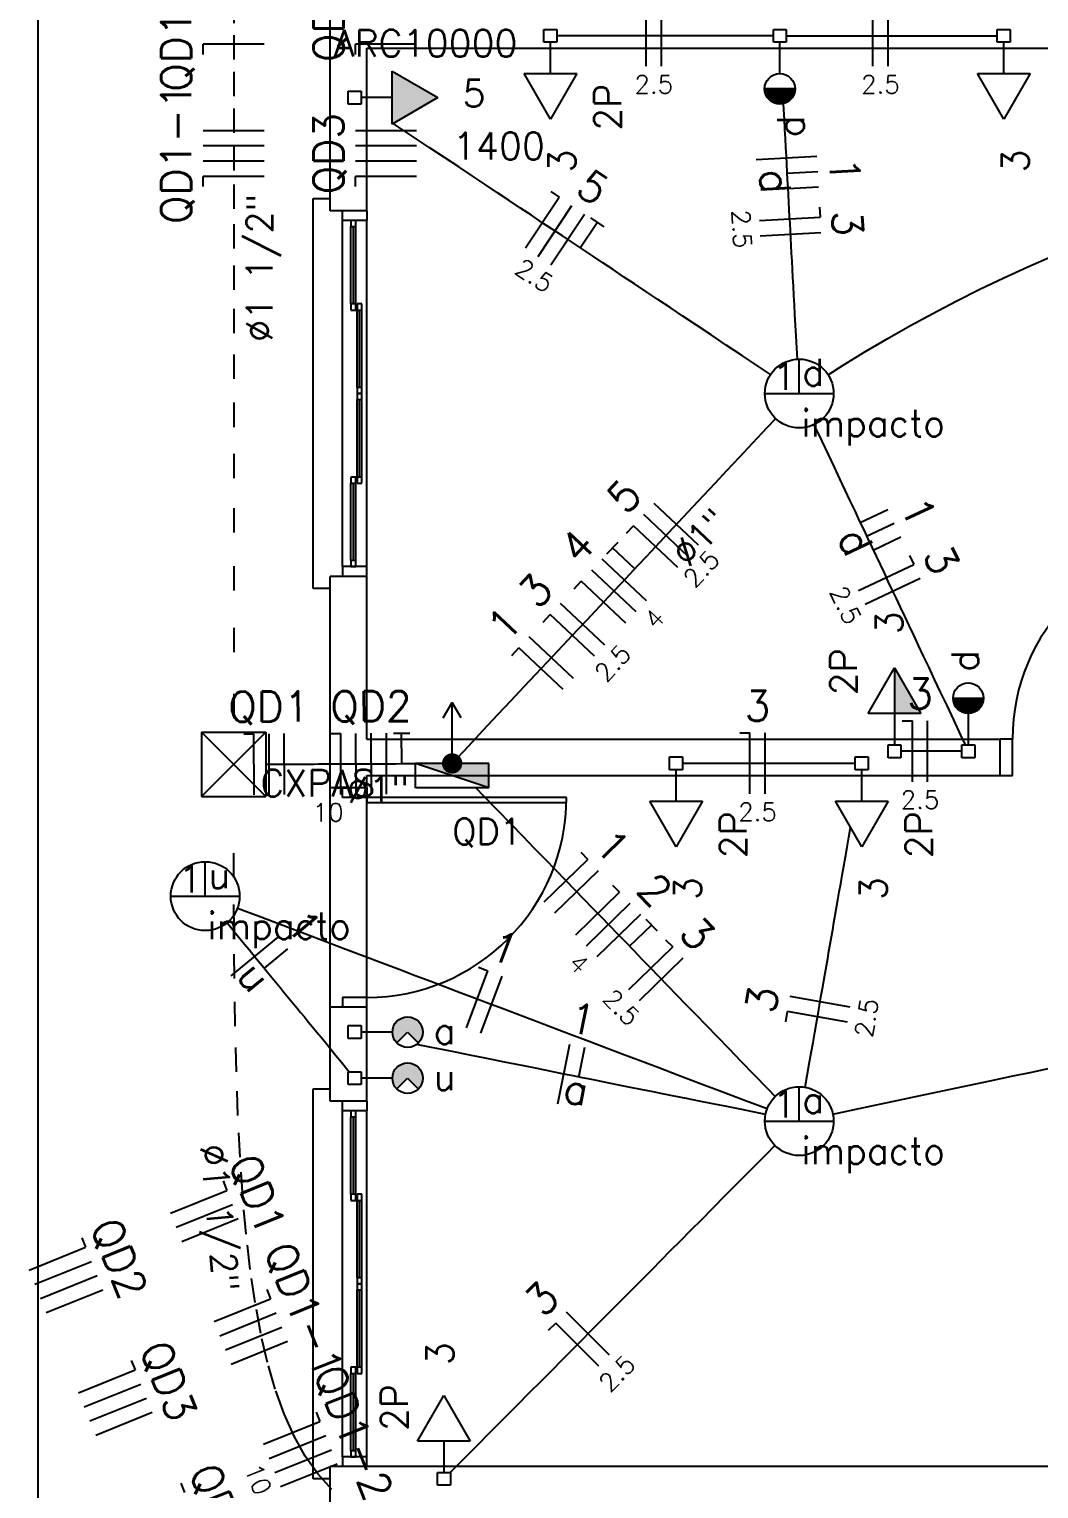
# Model space of a CAD drawing. Extents: x 241 to 398, y 106 to 179.
# Drawn here: x 325.06 to 329.21, y 108.72 to 114.71 of the extents above; entities that cross this region are included whole.
import ezdxf
from ezdxf.enums import TextEntityAlignment as Align

# ---------------------------------------------------------------- set-up
doc = ezdxf.new("R2010")
doc.units = 0
doc.linetypes.add('DOT', pattern=[0.25, 0, -0.25])
for name, color, linetype in [('ALVVISTA', 8, 'CONTINUOUS'), ('EL-CONDUTOS', 4, 'CONTINUOUS'), ('EL-FIOS', 9, 'CONTINUOUS'), ('EL-PONTOS', 9, 'CONTINUOUS'), ('EL-TEXTOS_CONDUTOS', 7, 'CONTINUOUS'), ('EL-TEXTOS_FIOS', 7, 'CONTINUOUS'), ('EL-TEXTOS_PONTOS', 5, 'CONTINUOUS'), ('P-SIMBOL', 5, 'CONTINUOUS')]:
    doc.layers.add(name, color=color, linetype=linetype)
doc.styles.add('ARIAL', font='romans.shx')

msp = doc.modelspace()

# ---------------------------------------------------------------- hatches: boundary and pattern name
at = {"layer": 'P-SIMBOL'}
for points in [[(326.5553, 114.3172), (326.7428, 114.4254), (326.5553, 114.5337)], [(328.0839, 114.4614), (328.1464, 114.4614), (328.1464, 114.3989), (328.1368, 114.3994), (328.1198, 114.4049), (328.1093, 114.4109), (328.1013, 114.4179), (328.0933, 114.4284), (328.0872, 114.4414), (328.0843, 114.4544), (328.0845, 114.4614)], [(328.2089, 114.4614), (328.1464, 114.4614), (328.1464, 114.3989), (328.1561, 114.3994), (328.1731, 114.4049), (328.1836, 114.4109), (328.1916, 114.4179), (328.1996, 114.4284), (328.2057, 114.4414), (328.2086, 114.4544), (328.2084, 114.4614)], [(328.6172, 111.8985), (328.6172, 112.086), (328.7255, 111.8985)], [(328.8574, 111.9615), (328.9199, 111.9615), (328.9199, 111.899), (328.9102, 111.8995), (328.8933, 111.905), (328.8828, 111.911), (328.8748, 111.918), (328.8668, 111.9285), (328.8606, 111.9415), (328.8578, 111.9545), (328.8579, 111.9615)], [(328.9824, 111.9615), (328.9199, 111.9615), (328.9199, 111.899), (328.9296, 111.8995), (328.9465, 111.905), (328.957, 111.911), (328.965, 111.918), (328.973, 111.9285), (328.9792, 111.9415), (328.982, 111.9545), (328.9819, 111.9615)], [(326.9517, 111.5941), (326.9517, 111.694), (326.6508, 111.694)], [(326.5744, 110.6356), (326.6184, 110.5916), (326.6189, 110.5916), (326.5754, 110.5471), (326.5729, 110.5491), (326.5678, 110.5556), (326.5624, 110.5656), (326.5588, 110.5736), (326.5568, 110.5836), (326.5568, 110.5981), (326.5599, 110.6121), (326.5644, 110.6231)], [(326.5744, 110.6356), (326.6184, 110.5916), (326.6189, 110.5916), (326.5754, 110.5471), (326.5729, 110.5491), (326.5678, 110.5556), (326.5624, 110.5656), (326.5588, 110.5736), (326.5568, 110.5836), (326.5568, 110.5981), (326.5599, 110.6121), (326.5644, 110.6231)], [(326.5739, 110.6349), (326.6178, 110.591), (326.6178, 110.5909), (326.6178, 110.5906), (326.6623, 110.6341), (326.6603, 110.6363), (326.6538, 110.6412), (326.6439, 110.6471), (326.6359, 110.6505), (326.6258, 110.6523), (326.6113, 110.6525), (326.5974, 110.6495), (326.5864, 110.6449), (326.5738, 110.6347)], [(326.6624, 110.6356), (326.6184, 110.5916), (326.6619, 110.5471), (326.6639, 110.5491), (326.6688, 110.5556), (326.6749, 110.5656), (326.6778, 110.5736), (326.6798, 110.5836), (326.6798, 110.5981), (326.6769, 110.6121), (326.6724, 110.6231)], [(326.6624, 110.6356), (326.6184, 110.5916), (326.6619, 110.5471), (326.6639, 110.5491), (326.6688, 110.5556), (326.6749, 110.5656), (326.6778, 110.5736), (326.6798, 110.5836), (326.6798, 110.5981), (326.6769, 110.6121), (326.6724, 110.6231)], [(326.5744, 110.4466), (326.6184, 110.4026), (326.6189, 110.4026), (326.5754, 110.3581), (326.5729, 110.3601), (326.5678, 110.3666), (326.5624, 110.3766), (326.5588, 110.3846), (326.5568, 110.3946), (326.5568, 110.4091), (326.5599, 110.4231), (326.5644, 110.4341)], [(326.5744, 110.4466), (326.6184, 110.4026), (326.6189, 110.4026), (326.5754, 110.3581), (326.5729, 110.3601), (326.5678, 110.3666), (326.5624, 110.3766), (326.5588, 110.3846), (326.5568, 110.3946), (326.5568, 110.4091), (326.5599, 110.4231), (326.5644, 110.4341)], [(326.5739, 110.446), (326.6178, 110.402), (326.6178, 110.4019), (326.6178, 110.4017), (326.6623, 110.4452), (326.6603, 110.4474), (326.6538, 110.4522), (326.6439, 110.4582), (326.6359, 110.4615), (326.6258, 110.4634), (326.6113, 110.4636), (326.5974, 110.4606), (326.5864, 110.4559), (326.5738, 110.4458)], [(326.6624, 110.4466), (326.6184, 110.4026), (326.6619, 110.3581), (326.6639, 110.3601), (326.6688, 110.3666), (326.6749, 110.3766), (326.6778, 110.3846), (326.6798, 110.3946), (326.6798, 110.4091), (326.6769, 110.4231), (326.6724, 110.4341)], [(326.6624, 110.4466), (326.6184, 110.4026), (326.6619, 110.3581), (326.6639, 110.3601), (326.6688, 110.3666), (326.6749, 110.3766), (326.6778, 110.3846), (326.6798, 110.3946), (326.6798, 110.4091), (326.6769, 110.4231), (326.6724, 110.4341)]]:
    msp.add_hatch(color=256, dxfattribs=at).paths.add_polyline_path(points)

# ---------------------------------------------------------------- linework, layer by layer
at = {"layer": 'ALVVISTA', "linetype": 'Continuous'}
msp.add_line((325.1008, 138.66), (325.1008, 108.659), dxfattribs=at)
at = {"layer": 'ALVVISTA'}
for p, q in [((326.3008, 114.704), (326.3008, 114.779)), ((326.3008, 113.9615), (326.3008, 114.704)), ((326.4508, 113.9615), (326.4508, 114.629)), ((326.4508, 114.629), (330.0013, 114.629)), ((326.2308, 112.4115), (326.2308, 114.0115)), ((326.2308, 114.0115), (326.3008, 114.0115)), ((326.4508, 113.9615), (326.3008, 113.9615)), ((326.3508, 113.9215), (326.3508, 113.9615)), ((326.4508, 113.9615), (326.4508, 113.9215)), ((326.3508, 112.5015), (326.3508, 113.9215)), ((326.4508, 113.9215), (326.3508, 113.9215)), ((326.3858, 113.9215), (326.3858, 113.8965)), ((326.4058, 113.9215), (326.3858, 113.9215)), ((326.4058, 113.8965), (326.4058, 113.9215)), ((326.4508, 112.5015), (326.4508, 113.9215)), ((326.3858, 113.8965), (326.4058, 113.8965)), ((326.3858, 113.579), (326.3858, 113.8965)), ((326.3958, 113.579), (326.3958, 113.8965)), ((326.4058, 113.579), (326.4058, 113.8965)), ((326.3858, 113.579), (326.3858, 113.554)), ((326.4058, 113.579), (326.3858, 113.579)), ((326.3858, 113.554), (326.4058, 113.554)), ((326.4058, 113.554), (326.4058, 113.579)), ((326.4108, 113.579), (326.4108, 113.554)), ((326.4308, 113.579), (326.4108, 113.579)), ((326.4108, 113.2365), (326.4108, 113.554)), ((326.4108, 113.554), (326.4308, 113.554)), ((326.4208, 113.2365), (326.4208, 113.554)), ((326.4308, 113.554), (326.4308, 113.579)), ((326.4308, 113.2365), (326.4308, 113.554)), ((326.4308, 113.2365), (326.4108, 113.2365)), ((326.4108, 113.2365), (326.4108, 113.2115)), ((326.4108, 113.2115), (326.4308, 113.2115)), ((326.4308, 113.2115), (326.4108, 113.2115)), ((326.4108, 113.2115), (326.4108, 113.1865)), ((326.4108, 113.1865), (326.4308, 113.1865)), ((326.4108, 112.869), (326.4108, 113.1865)), ((326.4208, 112.869), (326.4208, 113.1865)), ((326.4308, 113.2115), (326.4308, 113.2365)), ((326.4308, 113.1865), (326.4308, 113.2115)), ((326.4308, 112.869), (326.4308, 113.1865)), ((326.3858, 112.869), (326.3858, 112.844)), ((326.4058, 112.869), (326.3858, 112.869)), ((326.3858, 112.5265), (326.3858, 112.844)), ((326.3858, 112.844), (326.4058, 112.844)), ((326.3958, 112.5265), (326.3958, 112.844)), ((326.4058, 112.844), (326.4058, 112.869)), ((326.4058, 112.5265), (326.4058, 112.844)), ((326.4308, 112.869), (326.4108, 112.869)), ((326.4108, 112.869), (326.4108, 112.844)), ((326.4108, 112.844), (326.4308, 112.844)), ((326.4308, 112.844), (326.4308, 112.869)), ((326.3858, 112.5265), (326.3858, 112.5015)), ((326.4058, 112.5265), (326.3858, 112.5265)), ((326.4058, 112.5015), (326.4058, 112.5265)), ((326.3008, 111.719), (326.3008, 112.4615)), ((326.4508, 112.4615), (326.3008, 112.4615)), ((326.3508, 112.5015), (326.3508, 112.4615)), ((326.4508, 112.5015), (326.3508, 112.5015)), ((326.3858, 112.5015), (326.4058, 112.5015)), ((326.4508, 112.4615), (326.4508, 112.5015)), ((326.4508, 111.794), (326.4508, 112.4615)), ((326.3008, 112.4115), (326.2308, 112.4115)), ((326.4508, 111.794), (329.0513, 111.794)), ((329.1013, 111.794), (329.0513, 111.794)), ((329.0513, 111.644), (329.0513, 111.794)), ((329.1013, 111.644), (329.1013, 111.794)), ((326.3008, 111.594), (326.3008, 111.719)), ((326.4508, 111.644), (329.0513, 111.644)), ((326.4508, 111.594), (326.4508, 111.644)), ((329.0513, 111.644), (329.1013, 111.644)), ((326.3008, 110.694), (326.3008, 111.594)), ((326.3008, 111.594), (326.3008, 111.594)), ((326.4508, 111.594), (326.3008, 111.594)), ((326.3508, 111.554), (326.3508, 111.594)), ((326.4508, 111.594), (326.4508, 111.554)), ((326.4508, 111.554), (326.3508, 111.554)), ((326.4508, 110.734), (326.4508, 111.554)), ((327.2708, 111.554), (326.4508, 111.554)), ((326.4508, 111.554), (326.4508, 111.534)), ((326.4508, 111.534), (327.2708, 111.534)), ((327.2708, 111.534), (327.2708, 111.554)), ((326.3508, 110.734), (326.3508, 110.694)), ((326.4508, 110.734), (326.3508, 110.734)), ((326.4508, 110.694), (326.4508, 110.734)), ((326.3008, 110.309), (326.3008, 110.694)), ((326.3008, 110.694), (326.3008, 110.694)), ((326.4508, 110.694), (326.3008, 110.694)), ((326.4508, 110.309), (326.4508, 110.694)), ((326.2308, 108.759), (326.2308, 110.359)), ((326.2308, 110.359), (326.3008, 110.359)), ((326.4508, 110.309), (326.3008, 110.309)), ((326.3508, 110.269), (326.3508, 110.309)), ((326.4508, 110.309), (326.4508, 110.269)), ((326.3508, 108.849), (326.3508, 110.269)), ((326.4508, 110.269), (326.3508, 110.269)), ((326.3858, 110.269), (326.3858, 110.244)), ((326.4058, 110.269), (326.3858, 110.269)), ((326.4058, 110.244), (326.4058, 110.269)), ((326.4508, 108.849), (326.4508, 110.269)), ((326.3858, 109.9265), (326.3858, 110.244)), ((326.3858, 110.244), (326.4058, 110.244)), ((326.3958, 109.9265), (326.3958, 110.244)), ((326.4058, 109.9265), (326.4058, 110.244)), ((326.3858, 109.9265), (326.3858, 109.9015)), ((326.4058, 109.9265), (326.3858, 109.9265)), ((326.3858, 109.9015), (326.4058, 109.9015)), ((326.4058, 109.9015), (326.4058, 109.9265)), ((326.4108, 109.9265), (326.4108, 109.9015)), ((326.4308, 109.9265), (326.4108, 109.9265)), ((326.4108, 109.9015), (326.4308, 109.9015)), ((326.4108, 109.584), (326.4108, 109.9015)), ((326.4208, 109.584), (326.4208, 109.9015)), ((326.4308, 109.9015), (326.4308, 109.9265)), ((326.4308, 109.584), (326.4308, 109.9015)), ((326.4308, 109.584), (326.4108, 109.584)), ((326.4108, 109.584), (326.4108, 109.559)), ((326.4108, 109.559), (326.4308, 109.559)), ((326.4108, 109.559), (326.4108, 109.534)), ((326.4308, 109.559), (326.4108, 109.559)), ((326.4108, 109.2165), (326.4108, 109.534)), ((326.4108, 109.534), (326.4308, 109.534)), ((326.4208, 109.2165), (326.4208, 109.534)), ((326.4308, 109.559), (326.4308, 109.584)), ((326.4308, 109.534), (326.4308, 109.559)), ((326.4308, 109.2165), (326.4308, 109.534)), ((326.3858, 109.2165), (326.3858, 109.1915)), ((326.4058, 109.2165), (326.3858, 109.2165)), ((326.3858, 108.874), (326.3858, 109.1915)), ((326.3858, 109.1915), (326.4058, 109.1915)), ((326.3958, 108.874), (326.3958, 109.1915)), ((326.4058, 109.1915), (326.4058, 109.2165)), ((326.4058, 108.874), (326.4058, 109.1915)), ((326.4308, 109.2165), (326.4108, 109.2165)), ((326.4108, 109.2165), (326.4108, 109.1915)), ((326.4108, 109.1915), (326.4308, 109.1915)), ((326.4308, 109.1915), (326.4308, 109.2165)), ((326.3858, 108.874), (326.3858, 108.849)), ((326.4058, 108.874), (326.3858, 108.874)), ((326.4058, 108.849), (326.4058, 108.874)), ((326.4508, 108.809), (326.3008, 108.809)), ((326.3008, 108.659), (326.3008, 108.809)), ((326.3508, 108.849), (326.3508, 108.809)), ((326.4508, 108.849), (326.3508, 108.849)), ((326.3858, 108.849), (326.4058, 108.849)), ((326.4508, 108.809), (326.4508, 108.849)), ((330.0013, 108.809), (326.4508, 108.809)), ((326.4508, 108.809), (326.4508, 108.809)), ((326.3008, 108.759), (326.2308, 108.759))]:
    msp.add_line(p, q, dxfattribs=at)
for centre, radius, start, end in [((329.9013, 111.794), 0.8, 90, 180), ((326.4508, 111.554), 0.82, 270, 0)]:
    msp.add_arc(centre, radius, start, end, dxfattribs=at)
at = {"layer": 'EL-CONDUTOS'}
for p, q in [((326.7637, 111.8815), (326.8012, 111.944)), ((326.8387, 111.8815), (326.8012, 111.944)), ((326.8012, 111.694), (326.8012, 111.944)), ((326.8012, 111.694), (326.8012, 111.694))]:
    msp.add_line(p, q, dxfattribs=at)
at = {"layer": 'EL-CONDUTOS', "linetype": 'DOT'}
for points in [[(325.9044, 114.8316), (325.9044, 114.6818), (325.9044, 114.532), (325.9044, 114.3809), (325.9044, 114.2271), (325.9044, 114.0693), (325.9044, 113.9062), (325.9044, 113.7365), (325.9044, 113.5588), (325.9044, 113.3717), (325.9044, 113.1741), (325.9044, 112.9644), (325.9044, 112.7415), (325.9044, 112.5039), (325.9044, 112.2504), (325.9044, 111.9796), (325.9044, 111.8227)], [(326.0369, 111.6908), (326.0539, 111.6909), (326.0801, 111.691), (326.105, 111.6911), (326.1289, 111.6912), (326.1516, 111.6913), (326.1735, 111.6914), (326.1944, 111.6914), (326.2146, 111.6915), (326.2341, 111.6916), (326.253, 111.6917), (326.2714, 111.6918), (326.2893, 111.6918), (326.307, 111.6919), (326.3244, 111.692), (326.3416, 111.6921), (326.3588, 111.6921), (326.376, 111.6922), (326.3934, 111.6923), (326.4109, 111.6923), (326.4288, 111.6924), (326.447, 111.6925), (326.4658, 111.6926), (326.4851, 111.6926), (326.505, 111.6927), (326.5257, 111.6928), (326.5473, 111.6929), (326.5698, 111.693), (326.5933, 111.6931), (326.6179, 111.6932), (326.6508, 111.6933)], [(326.3073, 108.715), (326.2501, 108.7788), (326.1985, 108.8519), (326.1523, 108.9343), (326.1113, 109.0259), (326.075, 109.1265), (326.0433, 109.2361), (326.0157, 109.3547), (325.9921, 109.4821), (325.9721, 109.6183), (325.9553, 109.7632), (325.9416, 109.9167), (325.9306, 110.0788), (325.9221, 110.2493), (325.9156, 110.4283), (325.9109, 110.6155), (325.9078, 110.811), (325.9059, 111.0146), (325.9049, 111.2263), (325.9045, 111.5577)]]:
    msp.add_lwpolyline(points, dxfattribs=at)
at = {"layer": 'EL-CONDUTOS', "linetype": 'Continuous'}
for points in [[(328.1199, 114.679), (328.061, 114.679), (328.0235, 114.679), (327.9883, 114.679), (327.955, 114.679), (327.9237, 114.679), (327.894, 114.679), (327.8659, 114.679), (327.8391, 114.679), (327.8136, 114.679), (327.789, 114.679), (327.7653, 114.679), (327.7423, 114.679), (327.7198, 114.679), (327.6976, 114.679), (327.6756, 114.679), (327.6536, 114.679), (327.6314, 114.679), (327.6089, 114.679), (327.5859, 114.679), (327.5622, 114.679), (327.5377, 114.679), (327.5121, 114.679), (327.4853, 114.679), (327.4572, 114.679), (327.4275, 114.679), (327.3962, 114.679), (327.3629, 114.679), (327.3277, 114.679), (327.2902, 114.679), (327.2313, 114.679)], [(328.1729, 114.679), (328.2298, 114.679), (328.2664, 114.679), (328.3008, 114.679), (328.3333, 114.679), (328.3639, 114.679), (328.3928, 114.679), (328.4203, 114.679), (328.4464, 114.679), (328.4714, 114.679), (328.4953, 114.679), (328.5185, 114.679), (328.5409, 114.679), (328.5629, 114.679), (328.5846, 114.679), (328.606, 114.679), (328.6275, 114.679), (328.6491, 114.679), (328.6711, 114.679), (328.6936, 114.679), (328.7167, 114.679), (328.7407, 114.679), (328.7657, 114.679), (328.7918, 114.679), (328.8192, 114.679), (328.8482, 114.679), (328.8788, 114.679), (328.9112, 114.679), (328.9457, 114.679), (328.9823, 114.679), (329.0391, 114.679)], [(328.2184, 113.3525), (328.2159, 113.3989), (328.2133, 113.4465), (328.2109, 113.4916), (328.2085, 113.5345), (328.2063, 113.5754), (328.2042, 113.6144), (328.2022, 113.6517), (328.2002, 113.6875), (328.1984, 113.7218), (328.1966, 113.755), (328.1948, 113.7871), (328.1931, 113.8183), (328.1915, 113.8489), (328.1898, 113.8789), (328.1882, 113.9085), (328.1866, 113.9379), (328.185, 113.9672), (328.1834, 113.9967), (328.1818, 114.0265), (328.1802, 114.0567), (328.1785, 114.0876), (328.1768, 114.1193), (328.175, 114.1519), (328.1732, 114.1856), (328.1713, 114.2207), (328.1693, 114.2572), (328.1672, 114.2953), (328.1651, 114.3352), (328.1628, 114.3771), (328.1614, 114.4008)], [(328.1085, 113.2897), (328.0632, 113.3198), (327.9929, 113.3665), (327.9266, 113.4106), (327.8641, 113.4522), (327.8049, 113.4916), (327.7489, 113.5289), (327.6957, 113.5642), (327.645, 113.5979), (327.5966, 113.6302), (327.5501, 113.6611), (327.5052, 113.6909), (327.4617, 113.7199), (327.4192, 113.7481), (327.3775, 113.7758), (327.3363, 113.8033), (327.2952, 113.8306), (327.254, 113.858), (327.2123, 113.8857), (327.17, 113.9139), (327.1266, 113.9427), (327.0819, 113.9725), (327.0356, 114.0033), (326.9874, 114.0353), (326.937, 114.0689), (326.8841, 114.104), (326.8284, 114.1411), (326.7696, 114.1802), (326.7074, 114.2215), (326.6416, 114.2653), (326.5598, 114.3198)], [(328.3443, 113.2887), (328.4063, 113.328), (328.4954, 113.3824), (328.5865, 113.4361), (328.6795, 113.4888), (328.7741, 113.5403), (328.8701, 113.5905), (328.9673, 113.6392), (329.0655, 113.6863), (329.1644, 113.7315), (329.2639, 113.7746)], [(326.8013, 111.694), (326.8679, 111.765), (326.9305, 111.8316), (326.9891, 111.8941), (327.0442, 111.9528), (327.096, 112.008), (327.1448, 112.0599), (327.1909, 112.109), (327.2346, 112.1555), (327.276, 112.1997), (327.3157, 112.2419), (327.3537, 112.2824), (327.3905, 112.3215), (327.4262, 112.3596), (327.4612, 112.3969), (327.4958, 112.4337), (327.5303, 112.4704), (327.5649, 112.5073), (327.5999, 112.5445), (327.6356, 112.5826), (327.6723, 112.6217), (327.7103, 112.6622), (327.7499, 112.7043), (327.7913, 112.7484), (327.8348, 112.7948), (327.8808, 112.8438), (327.9295, 112.8956), (327.9812, 112.9507), (328.0362, 113.0092), (328.0947, 113.0716), (328.1294, 113.1085)], [(328.2865, 113.0838), (328.3185, 113.0159), (328.3444, 112.9612), (328.3688, 112.9096), (328.3918, 112.8609), (328.4136, 112.8149), (328.4342, 112.7712), (328.4539, 112.7297), (328.4727, 112.6899), (328.4907, 112.6518), (328.5081, 112.6149), (328.5251, 112.5791), (328.5416, 112.5441), (328.5579, 112.5095), (328.5741, 112.4753), (328.5904, 112.441), (328.6067, 112.4064), (328.6233, 112.3713), (328.6403, 112.3353), (328.6578, 112.2983), (328.676, 112.2599), (328.6949, 112.22), (328.7146, 112.1781), (328.7354, 112.1341), (328.7574, 112.0877), (328.7806, 112.0386), (328.8052, 111.9866), (328.8313, 111.9314), (328.859, 111.8728), (328.8885, 111.8104), (328.9073, 111.7705)], [(328.8934, 111.744), (328.8804, 111.744), (328.8699, 111.744), (328.8599, 111.744), (328.8504, 111.744), (328.8414, 111.744), (328.8329, 111.744), (328.8248, 111.744), (328.817, 111.744), (328.8095, 111.744), (328.8023, 111.744), (328.7953, 111.744), (328.7884, 111.744), (328.7817, 111.744), (328.7751, 111.744), (328.7686, 111.744), (328.762, 111.744), (328.7554, 111.744), (328.7487, 111.744), (328.7419, 111.744), (328.7349, 111.744), (328.7276, 111.744), (328.7202, 111.744), (328.7124, 111.744), (328.7042, 111.744), (328.6957, 111.744), (328.6867, 111.744), (328.6773, 111.744), (328.6673, 111.744), (328.6567, 111.744), (328.6437, 111.744)], [(328.4562, 111.694), (328.4136, 111.694), (328.3832, 111.694), (328.3547, 111.694), (328.3278, 111.694), (328.3024, 111.694), (328.2784, 111.694), (328.2556, 111.694), (328.234, 111.694), (328.2133, 111.694), (328.1934, 111.694), (328.1742, 111.694), (328.1556, 111.694), (328.1373, 111.694), (328.1194, 111.694), (328.1016, 111.694), (328.0838, 111.694), (328.0658, 111.694), (328.0476, 111.694), (328.029, 111.694), (328.0098, 111.694), (327.9899, 111.694), (327.9692, 111.694), (327.9475, 111.694), (327.9248, 111.694), (327.9008, 111.694), (327.8754, 111.694), (327.8485, 111.694), (327.8199, 111.694), (327.7896, 111.694), (327.747, 111.694)], [(326.8983, 111.5941), (326.9305, 111.5609), (326.9872, 111.5024), (327.0406, 111.4475), (327.0908, 111.3957), (327.1383, 111.3468), (327.1832, 111.3006), (327.2257, 111.2568), (327.2662, 111.2151), (327.3049, 111.1752), (327.3421, 111.1369), (327.3779, 111.1), (327.4128, 111.0641), (327.4468, 111.0291), (327.4804, 110.9945), (327.5137, 110.9602), (327.5469, 110.9259), (327.5805, 110.8914), (327.6145, 110.8563), (327.6494, 110.8204), (327.6852, 110.7835), (327.7224, 110.7452), (327.7611, 110.7054), (327.8016, 110.6637), (327.8441, 110.6198), (327.889, 110.5736), (327.9365, 110.5247), (327.9867, 110.473), (328.0401, 110.418), (328.0968, 110.3596), (328.1277, 110.3278)], [(328.2504, 110.3656), (328.2589, 110.4139), (328.2672, 110.4615), (328.2751, 110.5066), (328.2826, 110.5495), (328.2897, 110.5904), (328.2965, 110.6294), (328.3031, 110.6667), (328.3093, 110.7025), (328.3153, 110.7368), (328.3211, 110.77), (328.3267, 110.8021), (328.3322, 110.8333), (328.3375, 110.8639), (328.3428, 110.8939), (328.348, 110.9235), (328.3531, 110.9529), (328.3582, 110.9822), (328.3634, 111.0117), (328.3686, 111.0415), (328.3739, 111.0717), (328.3793, 111.1026), (328.3848, 111.1343), (328.3905, 111.1669), (328.3964, 111.2006), (328.4026, 111.2357), (328.409, 111.2722), (328.4156, 111.3103), (328.4226, 111.3502), (328.4299, 111.3921), (328.4369, 111.4313)], [(328.094, 110.2765), (328.0049, 110.3102), (327.9078, 110.3469), (327.8165, 110.3815), (327.7304, 110.414), (327.6492, 110.4448), (327.5724, 110.4738), (327.4996, 110.5014), (327.4303, 110.5276), (327.364, 110.5527), (327.3005, 110.5768), (327.2391, 110.6), (327.1795, 110.6225), (327.1212, 110.6446), (327.0637, 110.6663), (327.0068, 110.6879), (326.9498, 110.7095), (326.8924, 110.7312), (326.8341, 110.7532), (326.7745, 110.7758), (326.7131, 110.799), (326.6495, 110.8231), (326.5833, 110.8482), (326.514, 110.8744), (326.4411, 110.902), (326.3643, 110.931), (326.2831, 110.9618), (326.1971, 110.9943), (326.1057, 111.0289), (326.0087, 111.0656), (325.9196, 111.0993)], [(325.8771, 111.0402), (325.8921, 111.022), (325.9121, 110.9976), (325.9311, 110.9744), (325.9492, 110.9525), (325.9664, 110.9316), (325.9827, 110.9116), (325.9984, 110.8925), (326.0135, 110.8742), (326.0281, 110.8565), (326.0422, 110.8393), (326.056, 110.8225), (326.0695, 110.806), (326.0829, 110.7897), (326.0962, 110.7735), (326.1095, 110.7573), (326.1229, 110.741), (326.1365, 110.7244), (326.1504, 110.7075), (326.1647, 110.6902), (326.1794, 110.6723), (326.1946, 110.6537), (326.2105, 110.6344), (326.2271, 110.6141), (326.2446, 110.5929), (326.2629, 110.5706), (326.2822, 110.5471), (326.3026, 110.5223), (326.3242, 110.496), (326.347, 110.4682), (326.3789, 110.4292)], [(328.0876, 110.2542), (327.9904, 110.2736), (327.929, 110.2859), (327.8708, 110.2975), (327.8156, 110.3086), (327.7631, 110.3191), (327.7131, 110.3291), (327.6654, 110.3387), (327.6196, 110.3478), (327.5757, 110.3566), (327.5333, 110.3651), (327.4922, 110.3733), (327.4522, 110.3813), (327.413, 110.3891), (327.3744, 110.3969), (327.3363, 110.4045), (327.2982, 110.4121), (327.2601, 110.4197), (327.2216, 110.4274), (327.1826, 110.4352), (327.1428, 110.4432), (327.1019, 110.4514), (327.0598, 110.4598), (327.0162, 110.4685), (326.9708, 110.4776), (326.9235, 110.4871), (326.874, 110.497), (326.822, 110.5074), (326.7673, 110.5183), (326.7098, 110.5298), (326.6549, 110.5409)], [(328.3643, 110.2556), (328.4914, 110.2825), (328.6078, 110.3071), (328.7174, 110.3302), (328.8206, 110.352), (328.9181, 110.3725), (329.0102, 110.392), (329.0975, 110.4104), (329.1807, 110.428), (329.2601, 110.4447)], [(326.7941, 108.7856), (326.8359, 108.8277), (326.8999, 108.8921), (326.96, 108.9525), (327.0164, 109.0093), (327.0694, 109.0626), (327.1193, 109.1129), (327.1665, 109.1603), (327.2112, 109.2053), (327.2536, 109.248), (327.2942, 109.2888), (327.3331, 109.328), (327.3707, 109.3658), (327.4073, 109.4027), (327.4432, 109.4387), (327.4786, 109.4744), (327.5139, 109.5098), (327.5493, 109.5455), (327.5851, 109.5815), (327.6217, 109.6183), (327.6592, 109.6561), (327.6981, 109.6953), (327.7386, 109.736), (327.781, 109.7787), (327.8256, 109.8235), (327.8727, 109.8709), (327.9225, 109.921), (327.9754, 109.9743), (328.0317, 110.0309), (328.0916, 110.0912), (328.1265, 110.1263)]]:
    msp.add_lwpolyline(points, dxfattribs=at)
at = {"layer": 'EL-CONDUTOS', "const_width": 0.0417}
msp.add_lwpolyline([(326.7804, 111.694, 1), (326.8221, 111.694, 1)], format="xyb", close=True, dxfattribs=at)
at = {"layer": 'EL-FIOS'}
for p, q in [((327.5978, 114.554), (327.5978, 114.804)), ((327.6603, 114.554), (327.6603, 114.804)), ((328.5282, 114.554), (328.5282, 114.804)), ((328.5907, 114.554), (328.5907, 114.804)), ((325.7794, 114.6029), (325.7794, 114.6446)), ((326.0294, 114.6446), (325.7794, 114.6446)), ((326.6544, 114.6446), (326.4044, 114.6446)), ((326.4044, 114.6029), (326.4044, 114.6446)), ((326.0294, 114.2898), (325.7794, 114.2898)), ((326.6544, 114.2898), (326.4044, 114.2898)), ((326.0294, 114.2273), (325.7794, 114.2273)), ((326.6544, 114.2273), (326.4044, 114.2273)), ((326.0294, 114.1648), (325.7794, 114.1648)), ((326.6544, 114.1648), (326.4044, 114.1648)), ((328.0488, 114.1713), (328.2984, 114.1848)), ((325.7794, 114.0606), (325.7794, 114.1023)), ((326.0294, 114.1023), (325.7794, 114.1023)), ((326.6544, 114.1023), (326.4044, 114.1023)), ((326.4044, 114.0606), (326.4044, 114.1023)), ((328.177, 114.1156), (328.3018, 114.1224)), ((327.1019, 113.809), (327.2404, 114.0172)), ((327.2057, 114.0403), (327.2404, 114.0172)), ((328.1804, 114.0532), (328.3052, 114.06)), ((327.154, 113.7744), (327.2924, 113.9826)), ((328.3097, 113.9768), (328.312, 113.9352)), ((327.206, 113.7398), (327.3444, 113.948)), ((327.3273, 113.8093), (327.3965, 113.9133)), ((327.3687, 113.9318), (327.4242, 113.8949)), ((328.0623, 113.9216), (328.312, 113.9352)), ((328.0657, 113.8592), (328.3154, 113.8728)), ((327.8131, 112.589), (327.6308, 112.7601)), ((327.7703, 112.5435), (327.5881, 112.7146)), ((328.4761, 112.6827), (328.5891, 112.7361)), ((327.5168, 112.6386), (327.5453, 112.669)), ((327.7275, 112.4979), (327.5453, 112.669)), ((328.5028, 112.6262), (328.6158, 112.6796)), ((327.4369, 112.5536), (327.4825, 112.6022)), ((328.5295, 112.5696), (328.6425, 112.6231)), ((327.5992, 112.3612), (327.4169, 112.5323)), ((327.5508, 112.4923), (327.4597, 112.5779)), ((328.6781, 112.5477), (328.696, 112.5101)), ((327.5564, 112.3156), (327.3742, 112.4868)), ((328.4699, 112.4032), (328.696, 112.5101)), ((327.3028, 112.4108), (327.3314, 112.4412)), ((327.5136, 112.2701), (327.3314, 112.4412)), ((328.4967, 112.3467), (328.7227, 112.4536)), ((327.4281, 112.1789), (327.2458, 112.3501)), ((327.1745, 112.2741), (327.203, 112.3045)), ((327.3853, 112.1334), (327.203, 112.3045)), ((327.0462, 112.1374), (327.0747, 112.1678)), ((327.2569, 111.9967), (327.0747, 112.1678)), ((327.2997, 112.0423), (327.1175, 112.2134)), ((328.6491, 111.869), (328.6907, 111.869)), ((328.6907, 111.619), (328.6907, 111.869)), ((328.7532, 111.619), (328.7532, 111.869)), ((325.9455, 111.8154), (325.9871, 111.8156)), ((325.9882, 111.5656), (325.9871, 111.8156)), ((326.0507, 111.5658), (326.0496, 111.8158)), ((326.1132, 111.5661), (326.1121, 111.8161)), ((326.3021, 111.8169), (326.3438, 111.8171)), ((326.3448, 111.5671), (326.3438, 111.8171)), ((326.4073, 111.5673), (326.4063, 111.8173)), ((326.4698, 111.5676), (326.4688, 111.8176)), ((326.5323, 111.5678), (326.5313, 111.8178)), ((326.5605, 111.818), (326.6271, 111.8182)), ((326.5943, 111.6931), (326.5938, 111.8181)), ((327.9821, 111.819), (328.0237, 111.819)), ((328.0237, 111.569), (328.0237, 111.819)), ((328.0862, 111.569), (328.0862, 111.819)), ((327.3292, 111.3296), (327.3582, 111.2997)), ((327.1789, 111.1256), (327.3582, 111.2997)), ((327.2224, 111.0807), (327.4018, 111.2549)), ((327.3095, 110.991), (327.4889, 111.1652)), ((327.4598, 111.1951), (327.4889, 111.1652)), ((327.353, 110.9462), (327.5324, 111.1203)), ((327.3966, 110.9014), (327.5759, 111.0755)), ((327.5298, 110.9436), (327.6195, 111.0307)), ((327.5963, 111.0546), (327.6427, 111.0067)), ((325.8942, 110.8225), (326.0874, 110.9812)), ((327.6775, 110.9709), (327.7065, 110.941)), ((326.0304, 110.8536), (326.127, 110.9329)), ((327.5272, 110.7668), (327.7065, 110.941)), ((326.8599, 110.6098), (326.9484, 110.8436)), ((326.9095, 110.8584), (326.9484, 110.8436)), ((327.5707, 110.722), (327.7501, 110.8961)), ((326.9184, 110.5877), (327.0069, 110.8215)), ((328.4347, 110.6941), (328.1885, 110.7371)), ((328.1705, 110.6345), (328.1777, 110.6756)), ((328.424, 110.6325), (328.1777, 110.6756)), ((327.2353, 110.2972), (327.2843, 110.5424)), ((327.3211, 110.4075), (327.3456, 110.5301)), ((325.8608, 109.9811), (325.8764, 109.9424)), ((325.6446, 109.8489), (325.8764, 109.9424)), ((325.6679, 109.791), (325.8998, 109.8845)), ((325.6913, 109.733), (325.9232, 109.8265)), ((325.0649, 109.6152), (325.2968, 109.7087)), ((325.2812, 109.7473), (325.2968, 109.7087)), ((325.0883, 109.5572), (325.3202, 109.6507)), ((325.1117, 109.4993), (325.3435, 109.5928)), ((325.135, 109.4413), (325.3669, 109.5348)), ((326.0403, 109.5361), (326.0559, 109.4974)), ((325.824, 109.4039), (326.0559, 109.4974)), ((325.8474, 109.346), (326.0793, 109.4395)), ((327.4477, 109.2659), (327.2704, 109.4422)), ((325.8708, 109.288), (326.1026, 109.3815)), ((327.1969, 109.3683), (327.2263, 109.3978)), ((327.4036, 109.2216), (327.2263, 109.3978)), ((325.8942, 109.23), (326.126, 109.3235)), ((325.484, 109.2444), (325.4996, 109.2057)), ((325.2678, 109.1122), (325.4996, 109.2057)), ((325.2911, 109.0542), (325.523, 109.1477)), ((325.3145, 108.9963), (325.5464, 109.0898)), ((325.3379, 108.9383), (325.5697, 109.0318)), ((326.0269, 108.9009), (326.2587, 108.9944)), ((326.2431, 109.0331), (326.2587, 108.9944)), ((326.0502, 108.843), (326.2821, 108.9365)), ((326.0736, 108.785), (326.3055, 108.8785)), ((326.097, 108.727), (326.3288, 108.8205)), ((325.6869, 108.7414), (325.7025, 108.7027))]:
    msp.add_line(p, q, dxfattribs=at)
at = {"layer": 'EL-PONTOS', "linetype": 'Continuous'}
msp.add_circle((326.8012, 111.694), 0.025, dxfattribs=at)
at = {"layer": 'P-SIMBOL'}
for p, q in [((327.1783, 114.6524), (327.1783, 114.7055)), ((327.1783, 114.7055), (327.2313, 114.7055)), ((327.2313, 114.7055), (327.2313, 114.6524)), ((328.1199, 114.6524), (328.1199, 114.7055)), ((328.1199, 114.7055), (328.1729, 114.7055)), ((328.1729, 114.7055), (328.1729, 114.6524)), ((329.0391, 114.6524), (329.0391, 114.7055)), ((329.0391, 114.7055), (329.0921, 114.7055)), ((329.0921, 114.7055), (329.0921, 114.6524)), ((327.2313, 114.6524), (327.1783, 114.6524)), ((327.2048, 114.5244), (327.2048, 114.6524)), ((328.1729, 114.6524), (328.1199, 114.6524)), ((328.1464, 114.5239), (328.1464, 114.6524)), ((329.0921, 114.6524), (329.0391, 114.6524)), ((329.0656, 114.5244), (329.0656, 114.6524)), ((326.5553, 114.3172), (326.5553, 114.5337)), ((326.5553, 114.5337), (326.7428, 114.4254)), ((327.0965, 114.5244), (327.313, 114.5244)), ((327.2048, 114.3369), (327.0965, 114.5244)), ((327.313, 114.5244), (327.2048, 114.3369)), ((328.9574, 114.5244), (329.1739, 114.5244)), ((329.0656, 114.3369), (328.9574, 114.5244)), ((329.1739, 114.5244), (329.0656, 114.3369)), ((326.3743, 114.452), (326.4273, 114.452)), ((326.3743, 114.3989), (326.3743, 114.452)), ((326.4273, 114.452), (326.4273, 114.3989)), ((328.2089, 114.4614), (328.0839, 114.4614)), ((326.4273, 114.3989), (326.3743, 114.3989)), ((326.5553, 114.4254), (326.4273, 114.4254)), ((326.7428, 114.4254), (326.5553, 114.3172)), ((328.2261, 113.2115), (328.2261, 113.3527)), ((328.0848, 113.2115), (328.3673, 113.2115)), ((328.509, 111.8985), (328.6172, 112.086)), ((328.6172, 112.086), (328.6172, 111.8985)), ((328.6172, 112.086), (328.7255, 111.8985)), ((328.8574, 111.9615), (328.9824, 111.9615)), ((328.7255, 111.8985), (328.509, 111.8985)), ((328.6172, 111.8985), (328.6172, 111.7705)), ((328.9199, 111.899), (328.9199, 111.7705)), ((325.7719, 111.8227), (325.7719, 111.5577)), ((326.0369, 111.8227), (325.7719, 111.5577)), ((325.7719, 111.8227), (326.0369, 111.5577)), ((325.7719, 111.8227), (326.0369, 111.8227)), ((326.0369, 111.8227), (326.0369, 111.5577)), ((328.5907, 111.7174), (328.5907, 111.7705)), ((328.5907, 111.7705), (328.6438, 111.7705)), ((328.6438, 111.7705), (328.6438, 111.7174)), ((328.8934, 111.7174), (328.8934, 111.7705)), ((328.8934, 111.7705), (328.9464, 111.7705)), ((328.9464, 111.7705), (328.9464, 111.7174)), ((326.6508, 111.5941), (326.6508, 111.694)), ((326.9517, 111.5941), (326.6508, 111.694)), ((326.9517, 111.694), (326.6508, 111.694)), ((326.9517, 111.5941), (326.9517, 111.694)), ((327.6939, 111.7205), (327.747, 111.7205)), ((327.6939, 111.6674), (327.6939, 111.7205)), ((327.747, 111.7205), (327.747, 111.6674)), ((328.4562, 111.6674), (328.4562, 111.7205)), ((328.4562, 111.7205), (328.5092, 111.7205)), ((328.5092, 111.7205), (328.5092, 111.6674)), ((328.6438, 111.7174), (328.5907, 111.7174)), ((328.9464, 111.7174), (328.8934, 111.7174)), ((327.747, 111.6674), (327.6939, 111.6674)), ((327.7204, 111.5394), (327.7204, 111.6674)), ((328.5092, 111.6674), (328.4562, 111.6674)), ((328.4827, 111.5394), (328.4827, 111.6674)), ((326.9517, 111.5941), (326.6508, 111.5941)), ((325.7719, 111.5577), (326.0369, 111.5577)), ((327.7204, 111.3519), (327.6122, 111.5394)), ((327.6122, 111.5394), (327.8287, 111.5394)), ((327.8287, 111.5394), (327.7204, 111.3519)), ((328.4827, 111.3519), (328.3745, 111.5394)), ((328.3745, 111.5394), (328.591, 111.5394)), ((328.591, 111.5394), (328.4827, 111.3519)), ((325.7875, 111.1493), (325.7875, 111.2906)), ((325.6462, 111.1493), (325.9287, 111.1493)), ((326.3743, 110.5651), (326.3743, 110.6182)), ((326.3743, 110.6182), (326.4273, 110.6182)), ((326.4273, 110.6182), (326.4273, 110.5651)), ((326.4273, 110.5651), (326.3743, 110.5651)), ((326.5559, 110.5917), (326.4273, 110.5917)), ((326.5738, 110.5475), (326.6184, 110.5917)), ((326.6184, 110.5917), (326.6623, 110.5475)), ((326.3743, 110.3762), (326.3743, 110.4292)), ((326.3743, 110.4292), (326.4273, 110.4292)), ((326.4273, 110.4292), (326.4273, 110.3762)), ((326.4273, 110.3762), (326.3743, 110.3762)), ((326.5559, 110.4027), (326.4273, 110.4027)), ((326.5738, 110.3585), (326.6184, 110.4027)), ((326.6184, 110.4027), (326.6623, 110.3585)), ((328.2261, 110.2265), (328.2261, 110.3677)), ((328.0848, 110.2265), (328.3673, 110.2265)), ((326.6594, 108.9135), (326.7676, 109.101)), ((326.7676, 109.101), (326.8759, 108.9135)), ((326.8759, 108.9135), (326.6594, 108.9135)), ((326.7676, 108.9135), (326.7676, 108.7855)), ((326.7411, 108.7324), (326.7411, 108.7855)), ((326.7411, 108.7855), (326.7941, 108.7855)), ((326.7941, 108.7855), (326.7941, 108.7324)), ((326.7941, 108.7324), (326.7411, 108.7324))]:
    msp.add_line(p, q, dxfattribs=at)
for centre, radius in [((328.1464, 114.4614), 0.0625), ((328.2261, 113.2115), 0.1412), ((328.9199, 111.9615), 0.0625), ((325.7875, 111.1493), 0.1412), ((326.6184, 110.5917), 0.0625), ((326.6184, 110.4027), 0.0625), ((328.2261, 110.2265), 0.1412)]:
    msp.add_circle(centre, radius, dxfattribs=at)

# ---------------------------------------------------------------- texts
at = {"layer": 'EL-TEXTOS_CONDUTOS', "style": 'ARIAL'}
for s, rotation, p in [('%%c1 1/2"', 90, (326.0633, 113.7275)), ('%%c1"', 46.80379, (327.8567, 112.586)), ('%%c1"', 0.23859, (326.4965, 111.5338)), ('%%c1 1/2"', 275.24262, (325.7947, 109.8245))]:
    msp.add_text(s, height=0.1059, rotation=rotation, dxfattribs=at).set_placement(p, align=Align.CENTER)
at = {"layer": 'EL-TEXTOS_FIOS', "style": 'ARIAL'}
for s, height, rotation, p in [('QD1-2', 0.12355, 90, (325.73, 114.7384)), ('QD4', 0.12355, 90, (326.355, 114.7384)), ('QD1-1', 0.12355, 90, (325.73, 114.196)), ('QD3', 0.12355, 90, (326.355, 114.196)), ('1', 0.1235, 273.10699, (328.3512, 114.1251)), ('5', 0.1235, 326.37201, (327.3458, 114.0064)), ('d', 0.1235, 273.10699, (328.0662, 114.0783)), ('2.5', 0.07413, 273.10699, (327.953, 113.8844)), ('3', 0.1235, 273.10699, (328.363, 113.9067)), ('2.5', 0.07413, 326.37201, (327.1184, 113.6645)), ('5', 0.1235, 46.804, (327.552, 112.7484)), ('1', 0.1235, 295.30499, (328.6605, 112.7007)), ('4', 0.1235, 46.804, (327.3595, 112.5434)), ('d', 0.1235, 295.30499, (328.401, 112.578)), ('2.5', 0.07413, 46.804, (327.8514, 112.4673)), ('3', 0.1235, 295.30499, (328.754, 112.5029)), ('3', 0.1235, 46.804, (327.1884, 112.3611)), ('2.5', 0.07413, 295.30499, (328.3828, 112.3274)), ('1', 0.1235, 46.804, (327.06, 112.2244)), ('4', 0.0741, 46.804, (327.6589, 112.2623)), ('2.5', 0.07413, 46.804, (327.4877, 112.0801)), ('QD1', 0.12355, 0.239, (326.0494, 111.8653)), ('QD2', 0.12355, 0.239, (326.4686, 111.867)), ('10', 0.07413, 0.239, (326.292, 111.4556)), ('1', 0.1235, 314.155, (327.4155, 111.3117)), ('2', 0.1235, 314.155, (327.5896, 111.1324)), ('1', 0.1235, 309.40301, (326.1454, 110.9884)), ('3', 0.1235, 314.155, (327.7638, 110.953)), ('1', 0.1235, 339.271, (326.9951, 110.8788)), ('u', 0.1235, 309.40301, (325.9434, 110.7821)), ('4', 0.0741, 314.155, (327.295, 110.8463)), ('2.5', 0.07413, 314.155, (327.4692, 110.667)), ('3', 0.1235, 80.08, (328.1344, 110.7149)), ('1', 0.1235, 348.68601, (327.3246, 110.5847)), ('2.5', 0.07413, 80.08, (328.5389, 110.6441)), ('a', 0.1235, 348.68601, (327.299, 110.2971)), ('QD1', 0.12355, 291.96301, (325.9456, 109.903)), ('QD2', 0.12355, 291.96301, (325.3777, 109.6402)), ('QD1-1', 0.12355, 291.96301, (326.1368, 109.429)), ('3', 0.1235, 45.177, (327.2133, 109.4548)), ('QD3', 0.12355, 291.96301, (325.5805, 109.1372)), ('2.5', 0.07413, 45.177, (327.5045, 109.1654)), ('QD1-2', 0.12355, 291.96301, (326.3396, 108.926)), ('QD4', 0.12355, 291.96301, (325.7833, 108.6343)), ('10', 0.07413, 291.96301, (325.9705, 108.7434))]:
    msp.add_text(s, height=height, rotation=rotation, dxfattribs=at).set_placement(p, align=Align.CENTER)
for s, height, p in [('2.5', 0.07413, (327.629, 114.4428)), ('2.5', 0.07413, (328.5594, 114.4428)), ('3', 0.1235, (328.722, 111.9184)), ('3', 0.1235, (328.055, 111.8684)), ('2.5', 0.07413, (328.722, 111.5078)), ('2.5', 0.07413, (328.055, 111.4578))]:
    msp.add_text(s, height=height, dxfattribs=at).set_placement(p, align=Align.CENTER)
at = {"layer": 'EL-TEXTOS_PONTOS', "style": 'ARIAL'}
for s, p in [('ARC10000', (326.6924, 114.5937)), ('5', (326.8913, 114.3881)), ('1400', (326.9934, 114.1723)), ('1', (328.1644, 113.2264)), ('d', (328.2828, 113.2438)), ('impacto', (328.5296, 113.0349)), ('CXPAS', (326.2493, 111.5582)), ('1', (325.7259, 111.1643)), ('u', (325.8443, 111.1817)), ('impacto', (326.091, 110.9727)), ('1', (328.1644, 110.2414)), ('a', (328.2828, 110.2588)), ('impacto', (328.5296, 110.0499))]:
    msp.add_text(s, height=0.11, dxfattribs=at).set_placement(p, align=Align.CENTER)
for s, p in [('2P', (327.4945, 114.3863)), ('3', (327.3072, 114.1656)), ('3', (329.168, 114.1656)), ('3', (328.6503, 112.2707)), ('2P', (328.4631, 112.0701)), ('2P', (328.0101, 111.4013)), ('2P', (328.7724, 111.4013)), ('3', (327.8229, 111.1806)), ('3', (328.5851, 111.1806)), ('3', (326.8064, 109.2723)), ('2P', (326.6191, 109.0516))]:
    msp.add_text(s, height=0.11, rotation=90, dxfattribs=at).set_placement(p, align=Align.CENTER)
msp.add_text('d', height=0.11, rotation=90, dxfattribs=at).set_placement((328.2458, 114.3527), align=Align.RIGHT)
msp.add_text('d', height=0.11, rotation=90, dxfattribs=at).set_placement((328.9617, 112.0702))
for s, height, p in [('QD1', 0.1059, (326.8012, 111.362)), ('a', 0.11, (326.7249, 110.5424)), ('u', 0.11, (326.7249, 110.3535))]:
    msp.add_text(s, height=height, dxfattribs=at).set_placement(p)

doc.saveas('drawing.dxf')
